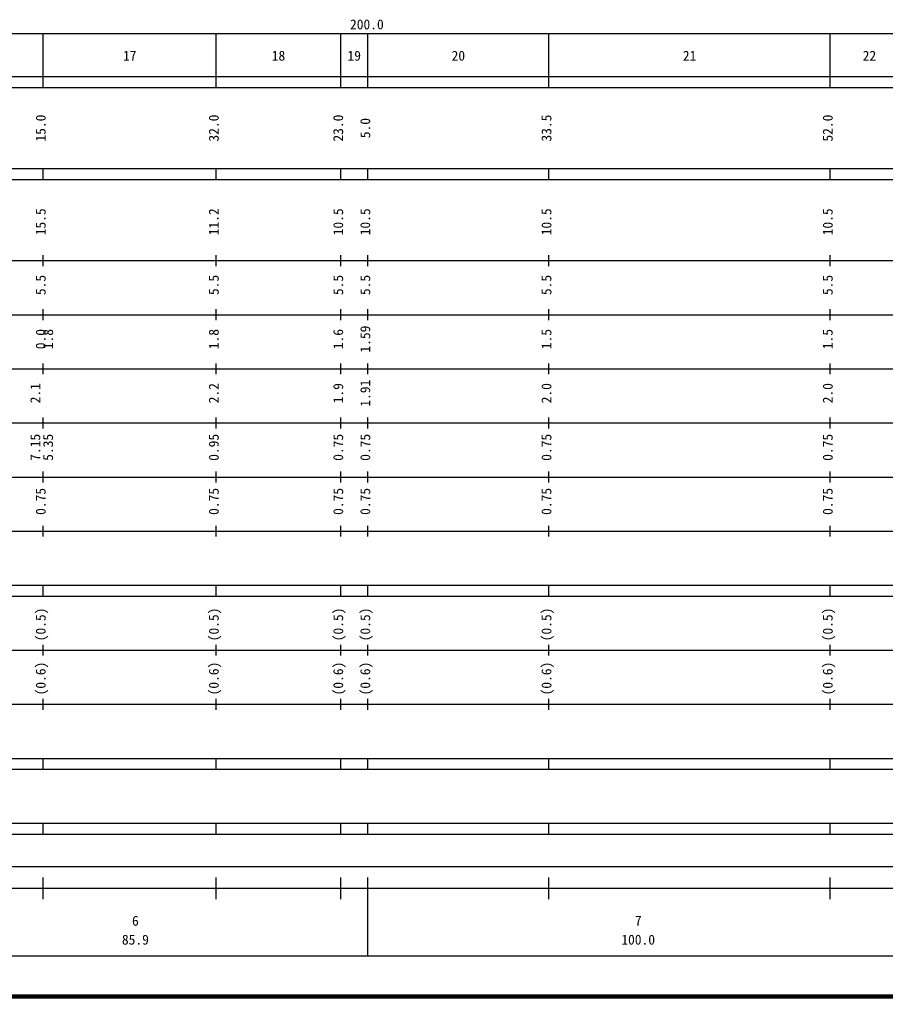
# Model space of a CAD drawing. Units: millimetres on the paper. Extents: x 40 to 680, y 20 to 380.
# Drawn here: x 203.6 to 363.7, y 20 to 200.6 of the extents above; entities that cross this region are included whole.
import ezdxf
from ezdxf.enums import TextEntityAlignment as Align

# ---------------------------------------------------------------- set-up
doc = ezdxf.new("R2010")
doc.units = ezdxf.units.MM
doc.layers.add('M-TTL', color=2, linetype='Continuous', lineweight=140)
doc.layers.add('M-TTL-BAND', color=7, linetype='Continuous', lineweight=25)
doc.styles.add('ＭＳ ゴシック', font='')
doc.styles.get('ＭＳ ゴシック').set_extended_font_data('MS Gothic')

msp = doc.modelspace()

# ---------------------------------------------------------------- linework, layer by layer
at = {"layer": 'M-TTL'}
msp.add_line((40, 20), (680, 20), dxfattribs=at)
at = {"layer": 'M-TTL-BAND'}
for p, q in [((68, 198), (579, 198)), ((208, 188), (208, 198)), ((240, 188), (240, 198)), ((263, 188), (263, 198)), ((268, 188), (268, 198)), ((301.5, 188), (301.5, 198)), ((353.5, 188), (353.5, 198)), ((40, 190), (579, 190)), ((40, 188), (579, 188)), ((40, 173), (579, 173)), ((208, 171), (208, 173)), ((240, 171), (240, 173)), ((263, 171), (263, 173)), ((268, 171), (268, 173)), ((301.5, 171), (301.5, 173)), ((353.5, 171), (353.5, 173)), ((40, 171), (579, 171)), ((40, 156), (579, 156)), ((208, 155), (208, 157)), ((240, 155), (240, 157)), ((263, 155), (263, 157)), ((268, 155), (268, 157)), ((301.5, 155), (301.5, 157)), ((353.5, 155), (353.5, 157)), ((208, 145), (208, 147)), ((240, 145), (240, 147)), ((263, 145), (263, 147)), ((268, 145), (268, 147)), ((301.5, 145), (301.5, 147)), ((353.5, 145), (353.5, 147)), ((46, 146), (579, 146)), ((52, 136), (579, 136)), ((208, 135), (208, 137)), ((240, 135), (240, 137)), ((263, 135), (263, 137)), ((268, 135), (268, 137)), ((301.5, 135), (301.5, 137)), ((353.5, 135), (353.5, 137)), ((208, 125), (208, 127)), ((240, 125), (240, 127)), ((263, 125), (263, 127)), ((268, 125), (268, 127)), ((301.5, 125), (301.5, 127)), ((353.5, 125), (353.5, 127)), ((46, 126), (579, 126)), ((52, 116), (579, 116)), ((208, 115), (208, 117)), ((240, 115), (240, 117)), ((263, 115), (263, 117)), ((268, 115), (268, 117)), ((301.5, 115), (301.5, 117)), ((353.5, 115), (353.5, 117)), ((208, 105), (208, 107)), ((240, 105), (240, 107)), ((263, 105), (263, 107)), ((268, 105), (268, 107)), ((301.5, 105), (301.5, 107)), ((353.5, 105), (353.5, 107)), ((46, 106), (579, 106)), ((40, 96), (579, 96)), ((208, 94), (208, 96)), ((240, 94), (240, 96)), ((263, 94), (263, 96)), ((268, 94), (268, 96)), ((301.5, 94), (301.5, 96)), ((353.5, 94), (353.5, 96)), ((40, 94), (579, 94)), ((208, 83), (208, 85)), ((240, 83), (240, 85)), ((263, 83), (263, 85)), ((268, 83), (268, 85)), ((301.5, 83), (301.5, 85)), ((353.5, 83), (353.5, 85)), ((49, 84), (579, 84)), ((208, 73), (208, 75)), ((240, 73), (240, 75)), ((263, 73), (263, 75)), ((268, 73), (268, 75)), ((301.5, 73), (301.5, 75)), ((353.5, 73), (353.5, 75)), ((40, 74), (579, 74)), ((40, 64), (579, 64)), ((208, 62), (208, 64)), ((240, 62), (240, 64)), ((263, 62), (263, 64)), ((268, 62), (268, 64)), ((301.5, 62), (301.5, 64)), ((353.5, 62), (353.5, 64)), ((40, 62), (579, 62)), ((40, 52), (579, 52)), ((208, 50), (208, 52)), ((240, 50), (240, 52)), ((263, 50), (263, 52)), ((268, 50), (268, 52)), ((301.5, 50), (301.5, 52)), ((353.5, 50), (353.5, 52)), ((40, 50), (579, 50)), ((71, 44), (565, 44)), ((208, 38), (208, 42)), ((240, 38), (240, 42)), ((263, 38), (263, 42)), ((268, 27.5), (268, 42)), ((301.5, 38), (301.5, 42)), ((353.5, 38), (353.5, 42)), ((40, 40), (579, 40)), ((68, 27.5), (579, 27.5))]:
    msp.add_line(p, q, dxfattribs=at)

# ---------------------------------------------------------------- texts
at = {"layer": 'M-TTL-BAND', "style": 'ＭＳ ゴシック'}
for s, p in [('200.0', (264.719, 198.195)), ('17', (222.75, 192.405)), ('18', (250.25, 192.405)), ('19', (264.25, 192.405)), ('20', (283.5, 192.405)), ('21', (326.25, 192.405)), ('22', (359.5, 192.405)), ('6', (224.425, 32.523)), ('7', (317.375, 32.523)), ('85.9', (222.55, 29.033)), ('100.0', (314.875, 29.033))]:
    msp.add_text(s, height=1.833, dxfattribs=at).set_placement(p, align=Align.BOTTOM_LEFT)
for s, p in [('15.0', (209, 178)), ('32.0', (241, 178)), ('23.0', (264, 178)), ('33.5', (302.5, 178)), ('52.0', (354.5, 178)), ('5.0', (269, 178.625)), ('15.5', (209, 160.674)), ('11.2', (241, 160.674)), ('10.5', (264, 160.674)), ('10.5', (269, 160.674)), ('10.5', (302.5, 160.674)), ('10.5', (354.5, 160.674)), ('5.5', (209, 149.625)), ('5.5', (241, 149.625)), ('5.5', (264, 149.625)), ('5.5', (269, 149.625)), ('5.5', (302.5, 149.625)), ('5.5', (354.5, 149.625)), ('0.0', (209, 139.625)), ('1.8', (210.37, 139.625)), ('1.8', (241, 139.625)), ('1.6', (264, 139.625)), ('1.59', (269, 139)), ('1.5', (302.5, 139.625)), ('1.5', (354.5, 139.625)), ('1.91', (269, 129)), ('2.1', (208, 129.625)), ('2.2', (241, 129.625)), ('1.9', (264, 129.625)), ('2.0', (302.5, 129.625)), ('2.0', (354.5, 129.625)), ('7.15', (208, 119)), ('5.35', (210.37, 119)), ('0.95', (241, 119)), ('0.75', (264, 119)), ('0.75', (269, 119)), ('0.75', (302.5, 119)), ('0.75', (354.5, 119)), ('0.75', (209, 109)), ('0.75', (241, 109)), ('0.75', (264, 109)), ('0.75', (269, 109)), ('0.75', (302.5, 109)), ('0.75', (354.5, 109)), ('(0.5)', (209, 85.639)), ('(0.5)', (241, 85.639)), ('(0.5)', (264, 85.639)), ('(0.5)', (269, 85.639)), ('(0.5)', (302.5, 85.639)), ('(0.5)', (354.5, 85.639)), ('(0.6)', (209, 75.639)), ('(0.6)', (241, 75.639)), ('(0.6)', (264, 75.639)), ('(0.6)', (269, 75.639)), ('(0.6)', (302.5, 75.639)), ('(0.6)', (354.5, 75.639))]:
    msp.add_text(s, height=1.833, rotation=90, dxfattribs=at).set_placement(p, align=Align.BOTTOM_LEFT)

doc.saveas('drawing.dxf')
